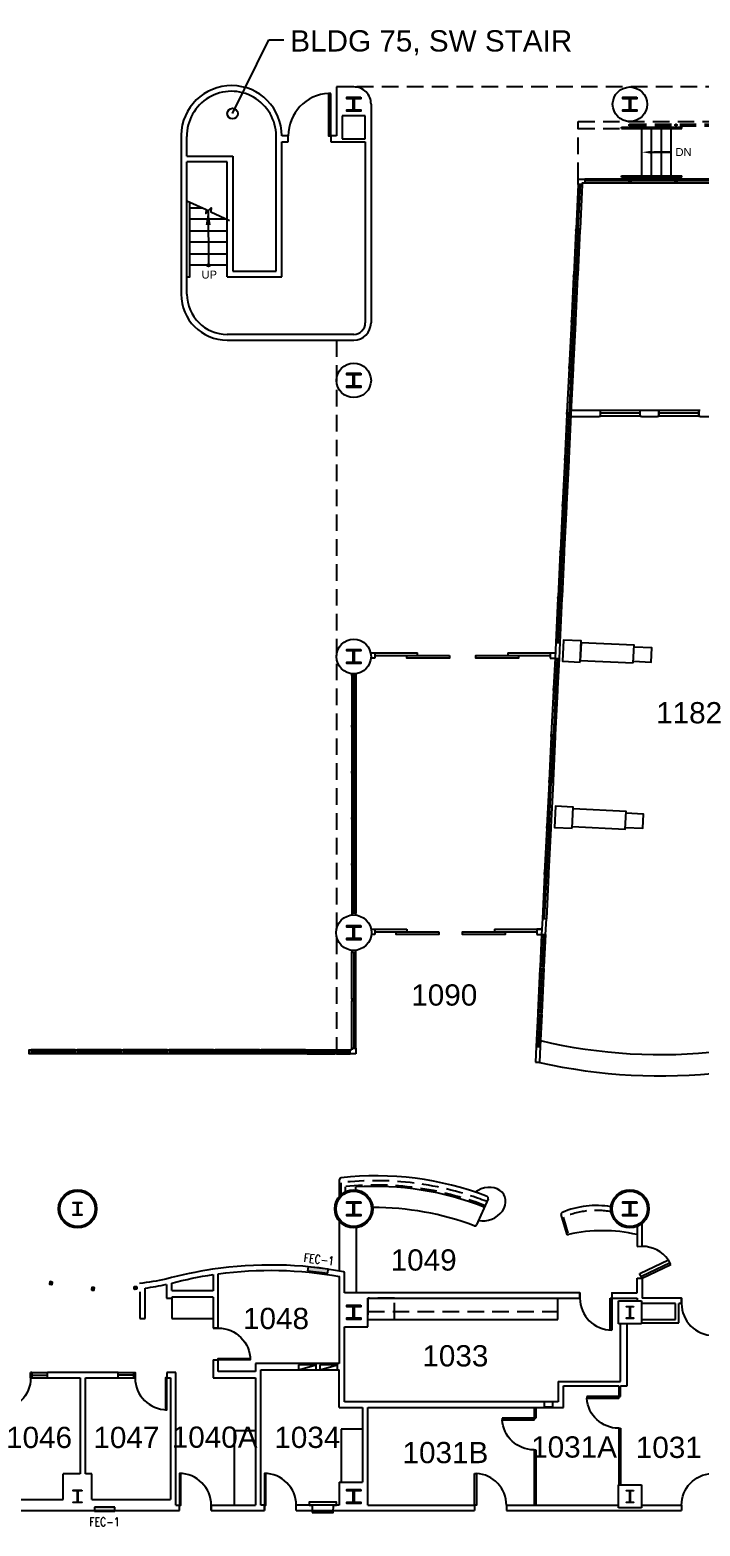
# Model space of a CAD drawing. Header units: inches. Extents: x 283 to 7662, y 1515 to 4754.
# Drawn here: x 4293 to 5050, y 3064 to 4754 of the extents above; entities that cross this region are included whole.
import ezdxf
from ezdxf.enums import TextEntityAlignment as Align

# ---------------------------------------------------------------- set-up
doc = ezdxf.new("R2010")
doc.units = ezdxf.units.IN
doc.header["$LTSCALE"] = 150
doc.header["$MEASUREMENT"] = 0
doc.linetypes.add('HIDDEN2', pattern=[0.1875, 0.125, -0.0625])
doc.layers.get('0').update_dxf_attribs({"linetype": 'CONTINUOUS'})
for name, color, linetype in [('A-ANNO-TEXT', 4, 'CONTINUOUS'), ('A-ANNO-TEXT-STAIR', 4, 'CONTINUOUS'), ('A-COLS', 5, 'CONTINUOUS'), ('A-DOOR', 2, 'CONTINUOUS'), ('A-FLOR-CASE', 3, 'CONTINUOUS'), ('A-FLOR-CASE-UPPR', 3, 'HIDDEN2'), ('A-FLOR-HRAL', 1, 'CONTINUOUS'), ('A-FLOR-STRS', 2, 'CONTINUOUS'), ('A-GLAZ', 2, 'CONTINUOUS'), ('A-GLAZ-SILL', 1, 'CONTINUOUS'), ('A-ROOF-OTLN', 2, 'HIDDEN2'), ('A-WALL-FULL', 6, 'CONTINUOUS'), ('A-WALL-PRHT', 3, 'CONTINUOUS'), ('E-PANL', 2, 'CONTINUOUS'), ('X-EQPM-PROT', 2, 'CONTINUOUS')]:
    doc.layers.add(name, color=color, linetype=linetype)
doc.styles.add('ARIAL', font='arial.ttf')
doc.styles.add('AT', font='ARCHTITL.shx', dxfattribs={"width": 0.9})
doc.styles.add('ROMANS', font='romans')
doc.styles.get("Standard").update_dxf_attribs({"font": 'SIMPLEX.shx', "height": 9})
doc.dimstyles.new('DIM-96', dxfattribs={"dimscale": 96, "dimtxt": 0.18, "dimasz": 0.18, "dimexe": 0.18, "dimexo": 0.0625, "dimgap": 0.09, "dimtad": 0, "dimtih": 1, "dimtoh": 1, "dimdec": 4, "dimzin": 0, "dimdsep": 46, "dimlunit": 4, "dimtxsty": 'Standard', "dimcen": 0.09, "dimadec": 0, "dimazin": 0, "dimtfac": 1, "dimtdec": 4, "dimtofl": 0, "dimtmove": 2, "dimatfit": 3, "dimfxl": 0, "dimtolj": 1, "dimtzin": 0, "dimarcsym": 0})
doc.dimstyles.new('DIM1-4', dxfattribs={"dimscale": 48, "dimtxt": 0.09375, "dimasz": 0.125, "dimexe": 0.125, "dimexo": 0.09375, "dimgap": 0, "dimtad": 1, "dimdec": 6, "dimzin": 7, "dimdsep": 46, "dimlunit": 4, "dimtxsty": 'AT', "dimblk": 'TICK', "dimblk1": 'ARROW', "dimblk2": 'ARROW', "dimsah": 1, "dimcen": 2.25, "dimdle": 1.5, "dimadec": 0, "dimazin": 0, "dimtfac": 1, "dimtdec": 6, "dimtix": 1, "dimtofl": 0, "dimtmove": 2, "dimatfit": 3, "dimldrblk": 'ARROW', "dimfxl": 0, "dimtolj": 1, "dimtzin": 3, "dimarcsym": 0})

# ---------------------------------------------------------------- blocks, each defined once
blk = doc.blocks.new('3DOOR')
blk.add_lwpolyline([(0, 36), (2, 36), (2, 0), (0, 0)], close=True)
blk.add_arc((-0.1, 0), 36.1, 0.0689, 86.658)
blk = doc.blocks.new('DOOR36')
blk.add_lwpolyline([(0, 36), (-1.8, 36), (-1.8, 0), (0, 0)], close=True)
blk.add_arc((0.1, 0), 36.1, 92.903, 179.951)
blk = doc.blocks.new('TRA_FIRE_EXT_CAB')
blk.add_hatch(color=256).paths.add_polyline_path([(-0.25, -1.19), (0.25, -1.19), (0.25, 1.19), (-0.25, 1.19)])
for p, q in [((-0.25, 1.19), (-0.25, -1.19)), ((0.25, 1.19), (-0.25, 1.19)), ((0.25, -1.19), (0.25, 1.19)), ((-0.25, -1.19), (0.25, -1.19))]:
    blk.add_line(p, q)
at = {"color": 0, "linetype": 'ByBlock', "width": 0.8, "flags": 4}
blk.add_attdef('FIRE', text='', height=1, rotation=90, dxfattribs=at).set_placement((1.96, 0.01), align=Align.CENTER)
blk = doc.blocks.new('ARROW')
for p, q in [((0, 0), (-0.75, 0.13)), ((-0.75, 0.13), (-0.75, -0.13)), ((0, 0), (-0.75, 0.06)), ((0, 0), (-1.28, 0)), ((0, 0), (-0.75, -0.13)), ((0, 0), (-0.75, -0.06))]:
    blk.add_line(p, q)
blk = doc.blocks.new('TICK')
for p, q in [((0.99, 0), (-0.99, 0)), ((-0.22, -0.22), (0.22, 0.22))]:
    blk.add_line(p, q)

msp = doc.modelspace()

# ---------------------------------------------------------------- linework, layer by layer
at = {"layer": 'A-ANNO-TEXT'}
msp.add_lwpolyline([(4996.5, 4615.8), (5017.5, 4615.8), (4998, 4615.8)], dxfattribs=at)
msp.add_solid([(4996.5, 4613.8), (4984.5, 4615.8), (4996.5, 4617.8)], dxfattribs=at)
at = {"layer": 'A-COLS'}
for p, q in [((4672, 4657), (4646, 4657)), ((4646, 4657), (4646, 4631)), ((4672, 4631), (4672, 4657)), ((4646, 4631), (4672, 4631)), ((4958, 3292), (4958, 3318)), ((4958, 3318), (4984, 3318)), ((4984, 3318), (4984, 3292)), ((4984, 3292), (4958, 3292)), ((4958, 3110), (4984, 3110)), ((4958, 3084), (4958, 3110)), ((4984, 3110), (4984, 3084)), ((4984, 3084), (4958, 3084))]:
    msp.add_line(p, q, dxfattribs=at)
for points in [[(4666.9, 4678), (4666.9, 4676.3), (4660.2, 4676.3, 0.414214), (4659.5, 4675.6), (4659.5, 4664.4, 0.414214), (4660.2, 4663.7), (4666.9, 4663.7), (4666.9, 4662), (4651.1, 4662), (4651.1, 4663.7), (4657.8, 4663.7, 0.414214), (4658.5, 4664.4), (4658.5, 4675.6, 0.414214), (4657.8, 4676.3), (4651.1, 4676.3), (4651.1, 4678)], [(4978.9, 4678), (4978.9, 4676.3), (4972.2, 4676.3, 0.414214), (4971.5, 4675.6), (4971.5, 4664.4, 0.414214), (4972.2, 4663.7), (4978.9, 4663.7), (4978.9, 4662), (4963.1, 4662), (4963.1, 4663.7), (4969.8, 4663.7, 0.414214), (4970.5, 4664.4), (4970.5, 4675.6, 0.414214), (4969.8, 4676.3), (4963.1, 4676.3), (4963.1, 4678)], [(4666.9, 4366), (4666.9, 4364.3), (4660.2, 4364.3, 0.414214), (4659.5, 4363.6), (4659.5, 4352.4, 0.414214), (4660.2, 4351.7), (4666.9, 4351.7), (4666.9, 4350), (4651.1, 4350), (4651.1, 4351.7), (4657.8, 4351.7, 0.414214), (4658.5, 4352.4), (4658.5, 4363.6, 0.414214), (4657.8, 4364.3), (4651.1, 4364.3), (4651.1, 4366)], [(4666.9, 4054), (4666.9, 4052.3), (4660.2, 4052.3, 0.414214), (4659.5, 4051.6), (4659.5, 4040.4, 0.414214), (4660.2, 4039.7), (4666.9, 4039.7), (4666.9, 4038), (4651.1, 4038), (4651.1, 4039.7), (4657.8, 4039.7, 0.414214), (4658.5, 4040.4), (4658.5, 4051.6, 0.414214), (4657.8, 4052.3), (4651.1, 4052.3), (4651.1, 4054)], [(4666.9, 3742), (4666.9, 3740.3), (4660.2, 3740.3, 0.414214), (4659.5, 3739.6), (4659.5, 3728.4, 0.414214), (4660.2, 3727.7), (4666.9, 3727.7), (4666.9, 3726), (4651.1, 3726), (4651.1, 3727.7), (4657.8, 3727.7, 0.414214), (4658.5, 3728.4), (4658.5, 3739.6, 0.414214), (4657.8, 3740.3), (4651.1, 3740.3), (4651.1, 3742)], [(4352, 3429), (4352, 3428.3), (4348, 3428.3, 0.414214), (4347.2, 3427.5), (4347.2, 3416.5, 0.414214), (4348, 3415.7), (4352, 3415.7), (4352, 3415), (4342, 3415), (4342, 3415.7), (4346, 3415.7, 0.414214), (4346.8, 3416.5), (4346.8, 3427.5, 0.414214), (4346, 3428.3), (4342, 3428.3), (4342, 3429)], [(4666.9, 3430), (4666.9, 3428.3), (4660.2, 3428.3, 0.414214), (4659.5, 3427.6), (4659.5, 3416.4, 0.414214), (4660.2, 3415.7), (4666.9, 3415.7), (4666.9, 3414), (4651.1, 3414), (4651.1, 3415.7), (4657.8, 3415.7, 0.414214), (4658.5, 3416.4), (4658.5, 3427.6, 0.414214), (4657.8, 3428.3), (4651.1, 3428.3), (4651.1, 3430)], [(4978.9, 3430), (4978.9, 3428.3), (4972.2, 3428.3, 0.414214), (4971.5, 3427.6), (4971.5, 3416.4, 0.414214), (4972.2, 3415.7), (4978.9, 3415.7), (4978.9, 3414), (4963.1, 3414), (4963.1, 3415.7), (4969.8, 3415.7, 0.414214), (4970.5, 3416.4), (4970.5, 3427.6, 0.414214), (4969.8, 3428.3), (4963.1, 3428.3), (4963.1, 3430)], [(4666.9, 3313), (4666.9, 3311.3), (4660.2, 3311.3, 0.414214), (4659.5, 3310.6), (4659.5, 3299.4, 0.414214), (4660.2, 3298.7), (4666.9, 3298.7), (4666.9, 3297), (4651.1, 3297), (4651.1, 3298.7), (4657.8, 3298.7, 0.414214), (4658.5, 3299.4), (4658.5, 3310.6, 0.414214), (4657.8, 3311.3), (4651.1, 3311.3), (4651.1, 3313)], [(4975, 3311.8), (4975, 3311.3), (4971.9, 3311.3, 0.414214), (4971.2, 3310.5), (4971.2, 3299.5, 0.414214), (4971.9, 3298.7), (4975, 3298.7), (4975, 3298.2), (4967, 3298.2), (4967, 3298.7), (4970.1, 3298.7, 0.414214), (4970.8, 3299.5), (4970.8, 3310.5, 0.414214), (4970.1, 3311.3), (4967, 3311.3), (4967, 3311.8)], [(4352, 3104), (4352, 3103.3), (4348, 3103.3, 0.414214), (4347.2, 3102.5), (4347.2, 3091.5, 0.414214), (4348, 3090.7), (4352, 3090.7), (4352, 3090), (4342, 3090), (4342, 3090.7), (4346, 3090.7, 0.414214), (4346.8, 3091.5), (4346.8, 3102.5, 0.414214), (4346, 3103.3), (4342, 3103.3), (4342, 3104)], [(4666.9, 3105), (4666.9, 3103.3), (4660.2, 3103.3, 0.414214), (4659.5, 3102.6), (4659.5, 3091.4, 0.414214), (4660.2, 3090.7), (4666.9, 3090.7), (4666.9, 3089), (4651.1, 3089), (4651.1, 3090.7), (4657.8, 3090.7, 0.414214), (4658.5, 3091.4), (4658.5, 3102.6, 0.414214), (4657.8, 3103.3), (4651.1, 3103.3), (4651.1, 3105)], [(4975, 3103.8), (4975, 3103.3), (4971.9, 3103.3, 0.414214), (4971.2, 3102.5), (4971.2, 3091.5, 0.414214), (4971.9, 3090.7), (4975, 3090.7), (4975, 3090.2), (4967, 3090.2), (4967, 3090.7), (4970.1, 3090.7, 0.414214), (4970.8, 3091.5), (4970.8, 3102.5, 0.414214), (4970.1, 3103.3), (4967, 3103.3), (4967, 3103.8)]]:
    msp.add_lwpolyline(points, format="xyb", close=True, dxfattribs=at)
for centre, radius in [((4971, 4670), 19.5), ((4659, 4358), 19.5), ((4659, 4046), 19.5), ((4659, 3734), 20), ((4347, 3422), 21.5), ((4347, 3422), 20), ((4659, 3422), 21.5), ((4659, 3422), 20), ((4971, 3422), 21.5), ((4971, 3422), 20)]:
    msp.add_circle(centre, radius, dxfattribs=at)
at = {"layer": 'A-DOOR'}
for p, q in [((4678.1, 4050), (4731, 4050)), ((4683, 4044), (4678.4, 4044)), ((4683, 4050), (4683, 4044)), ((4683, 4047), (4767, 4047)), ((4731, 4047), (4731, 4050)), ((4833, 4050), (4886.8, 4050)), ((4833, 4050), (4833, 4047)), ((4881, 4050), (4881, 4044)), ((4881, 4044), (4886.5, 4044)), ((4678.6, 3738), (4719, 3738)), ((4719, 3738), (4719, 3735)), ((4818, 3738), (4818, 3735)), ((4818, 3738), (4866, 3738)), ((4683, 3735), (4755, 3735)), ((4982.3, 3349), (5014.5, 3364.4)), ((5017.3, 3359.1), (5014.5, 3364.4)), ((4984.9, 3343.6), (4982, 3348.9)), ((5016.4, 3360.9), (4984, 3345.4)), ((4984.9, 3343.6), (5017.3, 3359.1)), ((4948.8, 3285), (4948.8, 3321)), ((4948.8, 3321), (4950.5, 3321)), ((4950.5, 3321), (4950.5, 3285)), ((4950.5, 3285), (4948.8, 3285))]:
    msp.add_line(p, q, dxfattribs=at)
for points in [[(4767, 4047), (4767, 4044), (4719, 4044), (4719, 4047)], [(4845, 4047), (4845, 4044), (4797, 4044), (4797, 4047), (4881, 4047)], [(4755, 3735), (4755, 3732), (4707, 3732), (4707, 3735)], [(4830, 3735), (4830, 3732), (4782, 3732), (4782, 3735), (4866, 3735)]]:
    msp.add_lwpolyline(points, dxfattribs=at)
for points in [[(4506, 3251.2), (4506, 3253), (4542, 3253), (4542, 3251.2)], [(4448, 3231), (4446.2, 3231), (4446.2, 3195), (4448, 3195)], [(4462, 3087), (4463.7, 3087), (4463.7, 3123), (4462, 3123)], [(4558, 3087), (4559.7, 3087), (4559.7, 3123), (4558, 3123)]]:
    msp.add_lwpolyline(points, close=True, dxfattribs=at)
for centre, start, end in [((4985, 3343.5), 35.3736, 90), ((4950.5, 3321), 180, 270), ((5065.3, 3315), 180, 270), ((4448, 3231), 180, 270), ((4462, 3087), 0, 90), ((4558, 3087), 0, 90)]:
    msp.add_arc(centre, 36, start, end, dxfattribs=at)
at = {"layer": 'A-DOOR', "extrusion": (0, 0, -1)}
for centre, start, end in [((-4506, 3251.2), 90, 180), ((-4258, 3231), 180, 270)]:
    msp.add_arc(centre, 36, start, end, dxfattribs=at)
at = {"layer": 'A-FLOR-CASE'}
for p, q in [((4642.9, 3436.2), (4642.9, 3455)), ((4661.5, 3443.4), (4661.5, 3446.7)), ((4810.8, 3433.3), (4797.7, 3403.8)), ((4893.1, 3415.4), (4899.2, 3394.2)), ((4642.9, 3351.7), (4642.9, 3407.8)), ((4661.9, 3400.7), (4661.9, 3327)), ((4453.4, 3322.2), (4453.4, 3298.2)), ((4889.7, 3297), (4889.7, 3321)), ((4889.7, 3306), (4889.7, 3321)), ((4453.4, 3298.2), (4500, 3298.2)), ((4674.9, 3297), (4889.7, 3297)), ((4548, 3171), (4524, 3171)), ((4524, 3171), (4524, 3087)), ((4668.9, 3173.1), (4644.9, 3173.1)), ((4644.9, 3173.1), (4644.9, 3113.1))]:
    msp.add_line(p, q, dxfattribs=at)
for points in [[(4914.8, 4039.6), (4915.9, 4063.6), (4895.9, 4064.6), (4894.8, 4040.6)], [(4974.8, 4038.7), (4975.8, 4058.7), (4915.8, 4061.6), (4914.9, 4041.6)], [(4905.6, 3852), (4906.8, 3875.9), (4886.8, 3876.9), (4885.7, 3852.9)], [(4612, 3079), (4635.9, 3079), (4636, 3087), (4639.5, 3087), (4639.5, 3090.5), (4608.5, 3090.5), (4608.5, 3087), (4612, 3087)]]:
    msp.add_lwpolyline(points, close=True, dxfattribs=at)
for points in [[(4974.9, 4040.7), (4994.9, 4039.7), (4995.6, 4055.7), (4975.7, 4056.7)], [(4905.7, 3854), (4965.7, 3851), (4966.6, 3871), (4906.7, 3873.9)], [(4965.8, 3853), (4985.7, 3852.1), (4986.5, 3868), (4966.5, 3869)]]:
    msp.add_lwpolyline(points, dxfattribs=at)
for centre, radius, start, end in [((4644.9, 3455), 2, 96.9684, 180), ((4684.1, 3109.6), 349.7, 68.9566, 96.4699), ((4682.1, 3107.7), 339.7, 68.5707, 93.4769), ((4808.9, 3434), 2, 337.6182, 69.4234), ((4680.3, 3096.4), 327.2, 69.45, 89.964), ((4895.1, 3416), 2, 113.4155, 196), ((4932.9, 3327.5), 98.2, 80.165, 113.1549), ((4795.8, 3404.6), 2, 249.6262, 337.6182), ((4901.2, 3394.8), 2, 196, 281.8427), ((4940.2, 3225.7), 171.6, 76.9348, 103.0022)]:
    msp.add_arc(centre, radius, start, end, dxfattribs=at)
msp.add_ellipse((4808.8, 3427.3), major_axis=(-20.5, -9.4), ratio=0.8, start_param=0.805303, end_param=4.977351, dxfattribs=at)
at = {"layer": 'A-FLOR-CASE-UPPR'}
for p, q in [((4644.4, 3451.4), (4644.4, 3437.8)), ((4649.4, 3447), (4649.4, 3441.2)), ((4895.6, 3412.4), (4900.8, 3394.2)), ((4674.9, 3306), (4889.7, 3306))]:
    msp.add_line(p, q, dxfattribs=at)
msp.add_lwpolyline([(4674.9, 3297), (4704.9, 3297), (4704.9, 3321), (4674.9, 3321)], close=True, dxfattribs=at)
for centre, radius, start, end in [((4684.1, 3109.6), 344.2, 68.7796, 96.6232), ((4684, 3109.5), 339.3, 68.808, 95.8537), ((4932.9, 3327.5), 92.7, 79.4963, 113.7441)]:
    msp.add_arc(centre, radius, start, end, dxfattribs=at)
at = {"layer": 'A-FLOR-HRAL'}
for p, q in [((4961.5, 4644), (5029.5, 4644)), ((4961.5, 4642.5), (4961.5, 4644)), ((4961.5, 4642.5), (5029.5, 4642.5)), ((5029.5, 4642.5), (5029.5, 4644)), ((4961.5, 4587.5), (4961.5, 4589)), ((4961.5, 4589), (5029.5, 4589)), ((4961.5, 4587.5), (5029.5, 4587.5)), ((5029.5, 4587.5), (5029.5, 4589))]:
    msp.add_line(p, q, dxfattribs=at)
msp.add_lwpolyline([(4470.5, 4475), (4473.8, 4475), (4473.8, 4559.5)], dxfattribs=at)
at = {"layer": 'A-FLOR-STRS'}
for p, q in [((4984.5, 4589), (4984.5, 4642.5)), ((4995.5, 4589), (4995.5, 4642.5)), ((5006.5, 4589), (5006.5, 4642.5)), ((5017.5, 4589), (5017.5, 4642.5)), ((4984.5, 4585.5), (4984.5, 4587.5)), ((4995.5, 4585.5), (4995.5, 4587.5)), ((5006.5, 4585.5), (5006.5, 4587.5)), ((5017.5, 4585.5), (5017.5, 4587.5)), ((4473.8, 4553), (4487.8, 4553)), ((4516, 4540), (4473.8, 4540)), ((4473.8, 4527), (4516, 4527)), ((4516, 4514), (4473.8, 4514)), ((4473.8, 4501), (4516, 4501)), ((4516, 4488), (4473.8, 4488))]:
    msp.add_line(p, q, dxfattribs=at)
msp.add_lwpolyline([(4470.5, 4561), (4492.2, 4551), (4491.8, 4546.6), (4498, 4552.9), (4497.6, 4548.5), (4518.7, 4538.7)], dxfattribs=at)
msp.add_circle((4494.9, 4488), 1.5, dxfattribs=at)
at = {"layer": 'A-GLAZ'}
for p, q in [((4970, 4583.3), (4920, 4583.3)), ((5022, 4583.3), (4972, 4583.3)), ((5074, 4583.3), (5024, 4583.3)), ((4914.7, 4579.3), (4912.3, 4529.3)), ((4912.2, 4527.3), (4909.8, 4477.4)), ((4909.7, 4475.4), (4907.3, 4425.5)), ((4907.2, 4423.5), (4904.7, 4373.5)), ((4904.6, 4371.5), (4902.2, 4321.6)), ((4902.1, 4319.6), (4899.7, 4269.6)), ((4982.7, 4320.8), (4937.8, 4320.8)), ((5048.7, 4320.8), (5003.8, 4320.8)), ((4899.6, 4267.6), (4897.1, 4217.7)), ((4897, 4215.7), (4894.6, 4165.8)), ((4894.5, 4163.8), (4892.1, 4113.8)), ((4892, 4111.8), (4889.5, 4061.9)), ((4887.3, 4062), (4886.4, 4044)), ((4887.3, 4062), (4891.8, 4061.8)), ((4891.8, 4061.8), (4890.9, 4043.8)), ((4886.4, 4044), (4890.9, 4043.8)), ((4888.7, 4043.9), (4887, 4009.6)), ((4659, 4024.6), (4659, 3968.3)), ((4886.9, 4007.6), (4884.5, 3957.6)), ((4659, 3966.3), (4659, 3916.3)), ((4884.4, 3955.6), (4881.9, 3905.7)), ((4659, 3914.3), (4659, 3864.3)), ((4881.8, 3903.7), (4879.4, 3853.8)), ((4659, 3862.3), (4659, 3812.3)), ((4879.3, 3851.8), (4876.9, 3801.8)), ((4659, 3810.3), (4659, 3755.9)), ((4876.8, 3799.8), (4874.3, 3749.9)), ((4678.6, 3738), (4683, 3738)), ((4683, 3738), (4683, 3732)), ((4871.5, 3738), (4866, 3738)), ((4866, 3738), (4866, 3732)), ((4872.1, 3750), (4871.2, 3732)), ((4872.1, 3750), (4876.6, 3749.8)), ((4875.7, 3731.8), (4876.6, 3749.8)), ((4683, 3732), (4678.9, 3732)), ((4866, 3732), (4871.2, 3732)), ((4871.2, 3732), (4875.7, 3731.8)), ((4873.5, 3731.9), (4871.7, 3695.6)), ((4659, 3712.1), (4659, 3658.8)), ((4871.6, 3693.6), (4869.2, 3643.7)), ((4661.3, 3658.8), (4656.8, 3658.8)), ((4656.8, 3658.8), (4656.8, 3656.8)), ((4661.3, 3656.8), (4656.8, 3656.8)), ((4659, 3656.8), (4659, 3603.5)), ((4869.1, 3641.7), (4867.3, 3605.4)), ((4654.8, 3597), (4654.8, 3601.5)), ((4656.8, 3601.5), (4654.8, 3601.5)), ((4656.8, 3603.5), (4661.3, 3603.5)), ((4656.8, 3603.5), (4656.8, 3601.5)), ((4661.3, 3603.5), (4661.3, 3597)), ((4865.1, 3605.5), (4864.2, 3587.5)), ((4865.1, 3605.5), (4869.6, 3605.2)), ((4869.6, 3605.2), (4868.7, 3587.5)), ((4344.4, 3599.2), (4294.4, 3599.2)), ((4396.4, 3599.2), (4346.4, 3599.2)), ((4448.4, 3599.2), (4398.4, 3599.2)), ((4500.4, 3599.2), (4450.4, 3599.2)), ((4552.4, 3599.2), (4502.4, 3599.2)), ((4604.4, 3599.2), (4554.4, 3599.2)), ((4606.4, 3599.2), (4637.5, 3599.2)), ((4639.5, 3599.2), (4654.8, 3599.2)), ((4661.3, 3597), (4654.8, 3597)), ((4864.2, 3587.5), (4868.7, 3587.5)), ((4295.2, 3234), (4313.2, 3234)), ((4410.7, 3234), (4392.8, 3234))]:
    msp.add_line(p, q, dxfattribs=at)
for points in [[(4912.5, 4585.5), (4920, 4585.5), (4920, 4581), (4917, 4581), (4917, 4579.2), (4912.5, 4579.4)], [(4972, 4581), (4970, 4581), (4970, 4585.5), (4972, 4585.5)], [(5024, 4581), (5022, 4581), (5022, 4585.5), (5024, 4585.5)], [(4910, 4527.5), (4910.1, 4529.4), (4914.6, 4529.2), (4914.5, 4527.2)], [(4907.4, 4475.5), (4907.5, 4477.5), (4912, 4477.3), (4911.9, 4475.3)], [(4904.9, 4423.6), (4905, 4425.6), (4909.5, 4425.4), (4909.4, 4423.4)], [(4902.4, 4371.6), (4902.5, 4373.6), (4907, 4373.4), (4906.9, 4371.4)], [(4899.8, 4319.7), (4899.9, 4321.7), (4904.4, 4321.5), (4904.3, 4319.5)], [(4897.3, 4267.8), (4897.4, 4269.8), (4901.9, 4269.5), (4901.8, 4267.5)], [(4894.8, 4215.8), (4894.9, 4217.8), (4899.4, 4217.6), (4899.3, 4215.6)], [(4892.3, 4163.9), (4892.4, 4165.9), (4896.9, 4165.7), (4896.8, 4163.7)], [(4889.7, 4111.9), (4889.8, 4113.9), (4894.3, 4113.7), (4894.2, 4111.7)], [(4884.7, 4007.7), (4884.7, 4009.7), (4889.2, 4009.5), (4889.1, 4007.5)], [(4656.8, 3968.3), (4661.3, 3968.3), (4661.3, 3966.3), (4656.8, 3966.3)], [(4882.1, 3955.8), (4882.2, 3957.8), (4886.7, 3957.5), (4886.6, 3955.5)], [(4656.8, 3916.3), (4661.3, 3916.3), (4661.3, 3914.3), (4656.8, 3914.3)], [(4879.6, 3903.8), (4879.7, 3905.8), (4884.2, 3905.6), (4884.1, 3903.6)], [(4656.8, 3864.3), (4661.3, 3864.3), (4661.3, 3862.3), (4656.8, 3862.3)], [(4877.1, 3851.9), (4877.2, 3853.9), (4881.7, 3853.7), (4881.6, 3851.7)], [(4656.8, 3812.3), (4661.3, 3812.3), (4661.3, 3810.3), (4656.8, 3810.3)], [(4874.5, 3799.9), (4874.6, 3801.9), (4879.1, 3801.7), (4879, 3799.7)], [(4869.5, 3695.7), (4869.4, 3693.7), (4873.8, 3693.5), (4873.9, 3695.5)], [(4866.9, 3643.8), (4866.8, 3641.8), (4871.3, 3641.5), (4871.4, 3643.5)], [(4294.4, 3597), (4292.4, 3597), (4292.4, 3601.5), (4294.4, 3601.5)], [(4346.4, 3597), (4344.4, 3597), (4344.4, 3601.5), (4346.4, 3601.5)], [(4398.4, 3597), (4396.4, 3597), (4396.4, 3601.5), (4398.4, 3601.5)], [(4450.4, 3597), (4448.4, 3597), (4448.4, 3601.5), (4450.4, 3601.5)], [(4502.4, 3597), (4500.4, 3597), (4500.4, 3601.5), (4502.4, 3601.5)], [(4554.4, 3597), (4552.4, 3597), (4552.4, 3601.5), (4554.4, 3601.5)], [(4606.4, 3597), (4604.4, 3597), (4604.4, 3601.5), (4606.4, 3601.5)], [(4639.5, 3597), (4637.5, 3597), (4637.5, 3601.5), (4639.5, 3601.5)]]:
    msp.add_lwpolyline(points, close=True, dxfattribs=at)
for points in [[(4661.3, 4026.6), (4661.3, 4024.6), (4656.8, 4024.6), (4656.8, 4026.6)], [(4661.3, 3753.9), (4661.3, 3755.9), (4656.8, 3755.9), (4656.8, 3753.9)], [(4656.8, 3714.1), (4656.8, 3712.1), (4661.3, 3712.1), (4661.3, 3714.1)], [(4661.3, 3656.8), (4661.3, 3658.8)]]:
    msp.add_lwpolyline(points, dxfattribs=at)
at = {"layer": 'A-GLAZ-SILL'}
for p, q in [((4970, 4585.5), (4920, 4585.5)), ((5022, 4585.5), (4972, 4585.5)), ((5074, 4585.5), (5024, 4585.5)), ((4912.5, 4579.4), (4910.1, 4529.4)), ((4917, 4579.2), (4914.6, 4529.2)), ((4970, 4581), (4920, 4581)), ((5022, 4581), (4972, 4581)), ((5074, 4581), (5024, 4581)), ((4910, 4527.5), (4907.5, 4477.5)), ((4914.5, 4527.2), (4912, 4477.3)), ((4907.4, 4475.5), (4905, 4425.6)), ((4911.9, 4475.3), (4909.5, 4425.4)), ((4904.9, 4423.6), (4902.5, 4373.6)), ((4909.4, 4423.4), (4907, 4373.4)), ((4902.4, 4371.6), (4899.9, 4321.7)), ((4906.9, 4371.4), (4904.4, 4321.5)), ((4899.8, 4319.7), (4897.4, 4269.8)), ((4904.3, 4319.5), (4901.9, 4269.5)), ((4982.7, 4323.9), (4937.8, 4323.9)), ((4982.7, 4317.7), (4937.8, 4317.7)), ((5048.7, 4323.9), (5003.8, 4323.9)), ((5048.7, 4317.7), (5003.8, 4317.7)), ((4897.3, 4267.8), (4894.9, 4217.8)), ((4901.8, 4267.5), (4899.4, 4217.6)), ((4894.8, 4215.8), (4892.4, 4165.9)), ((4899.3, 4215.6), (4896.9, 4165.7)), ((4892.3, 4163.9), (4889.8, 4113.9)), ((4896.8, 4163.7), (4894.3, 4113.7)), ((4889.7, 4111.9), (4887.3, 4062)), ((4894.2, 4111.7), (4891.8, 4061.8)), ((4886.4, 4044), (4884.7, 4009.7)), ((4890.9, 4043.8), (4889.2, 4009.5)), ((4656.8, 4024.6), (4656.8, 3968.3)), ((4661.3, 4024.6), (4661.3, 3968.3)), ((4884.7, 4007.7), (4882.2, 3957.8)), ((4889.1, 4007.5), (4886.7, 3957.5)), ((4656.8, 3966.3), (4656.8, 3916.3)), ((4661.3, 3966.3), (4661.3, 3916.3)), ((4882.1, 3955.8), (4879.7, 3905.8)), ((4886.6, 3955.5), (4884.2, 3905.6)), ((4656.8, 3914.3), (4656.8, 3864.3)), ((4661.3, 3914.3), (4661.3, 3864.3)), ((4879.6, 3903.8), (4877.2, 3853.9)), ((4884.1, 3903.6), (4881.7, 3853.7)), ((4656.8, 3862.3), (4656.8, 3812.3)), ((4661.3, 3862.3), (4661.3, 3812.3)), ((4877.1, 3851.9), (4874.6, 3801.9)), ((4881.6, 3851.7), (4879.1, 3801.7)), ((4656.8, 3810.3), (4656.8, 3755.9)), ((4661.3, 3810.3), (4661.3, 3755.9)), ((4874.5, 3799.9), (4872.1, 3750)), ((4879, 3799.7), (4876.6, 3749.8)), ((4871.2, 3732), (4869.5, 3695.7)), ((4875.7, 3731.8), (4873.9, 3695.5)), ((4656.8, 3658.8), (4656.8, 3712.2)), ((4661.3, 3658.8), (4661.3, 3712.1)), ((4869.4, 3693.7), (4866.9, 3643.8)), ((4873.8, 3693.5), (4871.4, 3643.5)), ((4656.8, 3603.5), (4656.8, 3656.8)), ((4661.3, 3603.5), (4661.3, 3656.8)), ((4866.8, 3641.8), (4865.1, 3605.5)), ((4871.3, 3641.5), (4869.6, 3605.2)), ((4344.4, 3601.5), (4294.4, 3601.5)), ((4396.4, 3601.5), (4346.4, 3601.5)), ((4448.4, 3601.5), (4398.4, 3601.5)), ((4500.4, 3601.5), (4450.4, 3601.5)), ((4552.4, 3601.5), (4502.4, 3601.5)), ((4604.4, 3601.5), (4554.4, 3601.5)), ((4606.4, 3601.5), (4637.5, 3601.5)), ((4639.5, 3601.5), (4654.8, 3601.5)), ((4344.4, 3597), (4294.4, 3597)), ((4396.4, 3597), (4346.4, 3597)), ((4448.4, 3597), (4398.4, 3597)), ((4500.4, 3597), (4450.4, 3597)), ((4552.4, 3597), (4502.4, 3597)), ((4604.4, 3597), (4554.4, 3597)), ((4606.4, 3597), (4637.5, 3597)), ((4639.5, 3597), (4654.8, 3597)), ((4295.2, 3237), (4313.2, 3237)), ((4295.2, 3231), (4313.2, 3231)), ((4392.8, 3237), (4410.7, 3237)), ((4392.8, 3231), (4410.7, 3231))]:
    msp.add_line(p, q, dxfattribs=at)
at = {"layer": 'A-ROOF-OTLN'}
for p, q in [((7465.8, 4689.5), (4659.7, 4689.5)), ((4912.5, 4585.5), (4912.5, 4650.5)), ((4912.5, 4650.5), (7362.8, 4650.5)), ((4912.5, 4642.5), (5017.5, 4642.5)), ((4971, 4647.5), (7362.8, 4647.5)), ((4971, 4645.5), (7362.8, 4645.5)), ((4971, 4645.5), (4971, 4644)), ((4639.5, 4403.5), (4639.5, 3601.5))]:
    msp.add_line(p, q, dxfattribs=at)
for centre in [(4971, 4646.5), (5023, 4646.5)]:
    msp.add_circle(centre, 1, dxfattribs=at)
at = {"layer": 'A-WALL-FULL'}
for p, q in [((4659, 4689.5), (4639.5, 4689.5)), ((4639.5, 4689.5), (4639.5, 4634.2)), ((4678.5, 4670), (4678.5, 4423)), ((4464, 4635.1), (4464, 4455.5)), ((4470.5, 4611.5), (4470.5, 4633.4)), ((4571.2, 4481.5), (4571.2, 4634.2)), ((4585, 4634.2), (4577.7, 4634.2)), ((4585, 4627.7), (4585, 4634.2)), ((4639.5, 4634.2), (4633, 4634.2)), ((4633, 4634.2), (4633, 4627.7)), ((4577.7, 4475), (4577.7, 4627.7)), ((4577.7, 4627.7), (4585, 4627.7)), ((4633, 4627.7), (4672, 4627.7)), ((4672, 4627.7), (4672, 4423)), ((4470.5, 4611.5), (4522.5, 4611.5)), ((4516, 4605), (4470.5, 4605)), ((4470.5, 4455.5), (4470.5, 4605)), ((4516, 4475), (4516, 4605)), ((4522.5, 4611.5), (4522.5, 4481.5)), ((4522.5, 4481.5), (4571.2, 4481.5)), ((4516, 4475), (4577.7, 4475)), ((4659, 4410), (4516, 4410)), ((4516, 4403.5), (4659, 4403.5)), ((4904.2, 4317.1), (4936.2, 4317.1)), ((4936.2, 4323.9), (4904.5, 4323.9)), ((4937.8, 4323.9), (4936.2, 4323.9)), ((4936.2, 4317.7), (4937.8, 4317.7)), ((4936.2, 4317.1), (4936.2, 4317.7)), ((4937.8, 4317.7), (4937.8, 4323.9)), ((4984.2, 4323.9), (4982.7, 4323.9)), ((4982.7, 4317.7), (4982.7, 4323.9)), ((4982.7, 4317.7), (4984.2, 4317.7)), ((5002.2, 4323.9), (4984.2, 4323.9)), ((4984.2, 4317.7), (4984.2, 4317.1)), ((4984.2, 4317.1), (5002.2, 4317.1)), ((5003.8, 4323.9), (5002.2, 4323.9)), ((5002.2, 4317.7), (5003.8, 4317.7)), ((5002.2, 4317.1), (5002.2, 4317.7)), ((5050.2, 4323.9), (5048.7, 4323.9)), ((5048.7, 4317.7), (5050.2, 4317.7)), ((5050.2, 4317.7), (5050.2, 4317.1)), ((5050.2, 4317.1), (5068.2, 4317.1)), ((4683, 3738), (4683, 3732)), ((4818, 3738), (4871.5, 3738)), ((4866, 3738), (4866, 3732)), ((4683, 3732), (4678.9, 3732)), ((4866, 3732), (4871.2, 3732)), ((4979, 3402), (4979, 3379.5)), ((4985, 3379.8), (4985, 3405.6)), ((4979, 3379.5), (4985, 3379.8)), ((4500, 3347.7), (4500, 3329.5)), ((4506, 3329.5), (4506, 3348.5)), ((4648.7, 3350.6), (4647.4, 3350.9)), ((4648.7, 3327), (4648.7, 3350.6)), ((4423.4, 3298.2), (4423.4, 3332.5)), ((4447.4, 3336.5), (4447.4, 3321)), ((4453.4, 3329.6), (4453.4, 3338.1)), ((4642.7, 3345.6), (4642.7, 3247.2)), ((4979, 3343.5), (4985, 3343.5)), ((4979, 3327), (4979, 3343.5)), ((4985, 3343.5), (4985, 3321)), ((4417.4, 3328.3), (4417.4, 3298.2)), ((4447.4, 3321), (4453.4, 3321)), ((4500, 3329.5), (4453.4, 3329.5)), ((4453.4, 3322.2), (4453.4, 3321)), ((4500, 3322.2), (4453.4, 3322.2)), ((4500, 3322.2), (4500, 3287.2)), ((4506, 3287.2), (4506, 3329.5)), ((4914.5, 3327), (4648.7, 3327)), ((4674.9, 3288.8), (4674.9, 3321)), ((4674.9, 3321), (4914.5, 3321)), ((4677.8, 3321), (4686.9, 3321)), ((4722.9, 3321), (4789, 3321)), ((4950.5, 3327), (4979, 3327)), ((4950.5, 3321), (4979, 3321)), ((4979, 3321), (4979, 3318)), ((5022.4, 3315), (4984, 3315)), ((5029.3, 3321), (4985, 3321)), ((5022.4, 3297), (5022.4, 3315)), ((5026.4, 3293), (5026.4, 3315)), ((5029.3, 3315), (5026.4, 3315)), ((4417.4, 3298.2), (4423.4, 3298.2)), ((4984, 3297), (5022.4, 3297)), ((4648.7, 3288.8), (4674.9, 3288.8)), ((4648.7, 3204), (4648.7, 3288.8)), ((4960.4, 3227), (4960.4, 3292)), ((4967.7, 3222), (4967.7, 3292)), ((4984, 3293), (5026.4, 3293)), ((4500, 3251.2), (4500, 3231)), ((4500, 3251.2), (4506, 3251.2)), ((4506, 3238.3), (4506, 3251.2)), ((4548, 3247.2), (4548, 3238.3)), ((4642.7, 3247.2), (4548, 3247.2)), ((4294, 3231), (4294, 3237)), ((4295.2, 3237), (4294, 3237)), ((4294, 3231), (4295.2, 3231)), ((4295.2, 3231), (4295.2, 3237)), ((4392.8, 3237), (4313.2, 3237)), ((4313.2, 3231), (4313.2, 3237)), ((4313.2, 3231), (4350, 3231)), ((4350, 3231), (4350, 3122.7)), ((4356, 3231), (4392.8, 3231)), ((4356, 3122.7), (4356, 3231)), ((4392.8, 3231), (4392.8, 3237)), ((4410.7, 3237), (4412, 3237)), ((4410.7, 3231), (4410.7, 3237)), ((4410.8, 3231), (4412, 3231)), ((4458, 3237), (4448, 3237)), ((4448, 3237), (4448, 3231)), ((4448, 3231), (4452, 3231)), ((4452, 3231), (4452, 3093.5)), ((4458, 3087), (4458, 3237)), ((4500, 3231), (4548, 3231)), ((4548, 3238.3), (4506, 3238.3)), ((4548, 3231), (4548, 3087)), ((4554, 3238.3), (4554, 3240)), ((4554, 3240), (4642.7, 3240)), ((4554, 3087), (4554, 3238.3)), ((4642.7, 3197.6), (4642.7, 3240)), ((4890, 3227), (4960.4, 3227)), ((4890, 3227), (4890, 3204)), ((4895.9, 3222), (4958.4, 3222)), ((4895.9, 3197.6), (4895.9, 3222)), ((4958.4, 3222), (4958.4, 3210)), ((4960.4, 3210), (4960.4, 3222)), ((4960.5, 3222), (4967.7, 3222)), ((4642.7, 3197.6), (4668.9, 3197.6)), ((4890, 3204), (4648.7, 3204)), ((4668.9, 3197.6), (4668.9, 3113.1)), ((4674.9, 3087), (4674.9, 3197.6)), ((4674.9, 3197.6), (4895.9, 3197.6)), ((4862.7, 3197.6), (4862.7, 3185.6)), ((4864.7, 3197.6), (4864.7, 3185.6)), ((4958.4, 3210), (4960.4, 3210)), ((4862.7, 3185.6), (4864.7, 3185.6)), ((4958.4, 3174), (4960.4, 3174)), ((4958.4, 3174), (4958.4, 3110)), ((4960.4, 3174), (4960.4, 3110)), ((4862.7, 3149.6), (4864.7, 3149.6)), ((4862.7, 3149.6), (4862.7, 3087)), ((4864.7, 3149.6), (4864.7, 3087)), ((4330.9, 3093.5), (4330.9, 3122.7)), ((4350, 3122.7), (4330.9, 3122.7)), ((4363.1, 3122.7), (4356, 3122.7)), ((4363.1, 3093.5), (4363.1, 3122.7)), ((4642.7, 3113.1), (4668.9, 3113.1)), ((4642.7, 3113.1), (4642.7, 3087)), ((3880, 3081), (4462, 3081)), ((4254, 3093.5), (4330.9, 3093.5)), ((4363.1, 3093.5), (4452, 3093.5)), ((4458, 3087), (4462, 3087)), ((4462, 3081), (4462, 3087)), ((4498, 3087), (4548, 3087)), ((4498, 3081), (4558, 3081)), ((4558, 3087), (4554, 3087)), ((4642.7, 3087), (4594, 3087)), ((4594, 3081), (4594, 3087)), ((4594, 3081), (4642.7, 3081)), ((4594, 3081), (4795.5, 3081)), ((4674.9, 3087), (4795.5, 3087)), ((4795.5, 3087), (4795.5, 3081)), ((4831.5, 3087), (4958, 3087)), ((4831.5, 3087), (4831.5, 3081)), ((4831.5, 3081), (5029.3, 3081)), ((4984, 3087), (5029.3, 3087)), ((5029.3, 3087), (5029.3, 3081))]:
    msp.add_line(p, q, dxfattribs=at)
for points in [[(5003.8, 4317.7), (5003.7, 4317.7), (5003.7, 4323.9), (5003.8, 4323.9)], [(5048.7, 4317.7), (5048.7, 4317.7), (5048.7, 4323.9), (5048.7, 4323.9)], [(4914.5, 3327), (4914.5, 3327), (4914.5, 3321), (4914.5, 3321)], [(5029.3, 3321), (5029.3, 3321), (5029.3, 3315), (5029.3, 3315)], [(4500, 3287.2), (4500, 3287.2), (4506, 3287.2), (4506, 3287.2)], [(4295.2, 3237), (4295.2, 3237), (4295.2, 3231), (4295.2, 3231)], [(4412, 3237), (4412, 3237), (4412, 3231), (4412, 3231)], [(4498, 3081), (4498, 3081), (4498, 3087), (4498, 3087)], [(4558, 3081), (4558, 3081), (4558, 3087), (4558, 3087)]]:
    msp.add_lwpolyline(points, close=True, dxfattribs=at)
msp.add_lwpolyline([(4950.5, 3327), (4950.5, 3327), (4950.5, 3321)], dxfattribs=at)
for centre, radius, start, end in [((4520.9, 4634.2), 56.9, 0, 179.1264), ((4520.9, 4634.2), 50.4, 0, 180.9283), ((4659.4, 4670.4), 19.1, 358.8774, 91.1226), ((4516, 4455.5), 52, 180, 270), ((4516, 4455.5), 45.5, 180, 270), ((4659, 4423), 19.5, 270, 0), ((4659, 4423), 13, 270, 0), ((4565.1, 2912.8), 445.7, 98.4549, 105.4072), ((4565.1, 2912.8), 445.7, 79.3613, 98.4549), ((4394.2, 3569.2), 238.5, 277.025, 282.8811)]:
    msp.add_arc(centre, radius, start, end, dxfattribs=at)
at = {"layer": 'A-WALL-FULL', "extrusion": (0, 0, -1)}
for centre, radius, start, end in [((-4565.1, 2912.8), 439.7, 75.2835, 81.487), ((-4565.1, 2912.8), 439.7, 82.2767, 100.1726), ((-4372, 3700.5), 365.7, 258.2044, 262.931)]:
    msp.add_arc(centre, radius, start, end, dxfattribs=at)
at = {"layer": 'A-WALL-PRHT'}
for points in [[(4318.6, 3338.7, 0.414214), (4318.2, 3339.3), (4316.2, 3339.7, 0.414214), (4315.6, 3339.3), (4315.2, 3337.3, 0.414214), (4315.6, 3336.7), (4317.6, 3336.3, 0.414214), (4318.2, 3336.7)], [(4318.3, 3338.7, 0.414214), (4318.1, 3339), (4316.2, 3339.4, 0.414214), (4315.9, 3339.2), (4315.5, 3337.3, 0.414214), (4315.7, 3337), (4317.6, 3336.6, 0.414214), (4317.9, 3336.8)], [(4365.4, 3330.1, 0.414214), (4365.9, 3330.6), (4366, 3332.6, 0.414214), (4365.5, 3333.1), (4363.5, 3333.2, 0.414214), (4363, 3332.8), (4362.9, 3330.8, 0.414214), (4363.4, 3330.2)], [(4365.4, 3330.4, 0.414214), (4365.6, 3330.6), (4365.7, 3332.6, 0.414214), (4365.5, 3332.9), (4363.5, 3333, 0.414214), (4363.2, 3332.8), (4363.1, 3330.8, 0.414214), (4363.4, 3330.5)], [(4413.5, 3331.2), (4411.6, 3331, -0.414214), (4411, 3331.5), (4410.8, 3333.4, -0.414214), (4411.2, 3334), (4413.2, 3334.2, -0.414214), (4413.8, 3333.8), (4414, 3331.8, -0.414214)], [(4413.5, 3333.7, 0.414214), (4413.3, 3334), (4411.3, 3333.7, 0.414214), (4411, 3333.5), (4411.2, 3331.5, 0.414214), (4411.5, 3331.3), (4413.5, 3331.5, 0.414214), (4413.7, 3331.7)]]:
    msp.add_lwpolyline(points, format="xyb", close=True, dxfattribs=at)
for centre, radius, start, end in [((5005.6, 4184.8), 588.6, 256.6675, 276.682), ((5005.2, 4191.5), 619.3, 257.2697, 276.6523)]:
    msp.add_arc(centre, radius, start, end, dxfattribs=at)
at = {"layer": 'E-PANL'}
for p, q in [((4596.7, 3240), (4616.7, 3245.7)), ((4620.7, 3240), (4640.7, 3245.7))]:
    msp.add_line(p, q, dxfattribs=at)
for points in [[(4596.7, 3245.7), (4596.7, 3240), (4616.7, 3240), (4616.7, 3245.7)], [(4620.7, 3245.7), (4620.7, 3240), (4640.7, 3240), (4640.7, 3245.7)], [(4874, 3204), (4874, 3198.2), (4884, 3198.2), (4884, 3204)]]:
    msp.add_lwpolyline(points, close=True, dxfattribs=at)

# ---------------------------------------------------------------- block references
at = {"layer": 'A-DOOR', "xscale": 1.333333333333258, "yscale": 1.333333333333258, "zscale": 1.333333333333258}
msp.add_blockref('DOOR36', (4633, 4634.2), dxfattribs=at)
at = {"layer": 'A-DOOR', "xscale": -1, "rotation": 90}
for p in [(4958.4, 3210), (4862.7, 3185.6)]:
    msp.add_blockref('3DOOR', p, dxfattribs=at)
at = {"layer": 'A-DOOR'}
msp.add_blockref('3DOOR', (4795.5, 3087), dxfattribs=at)
at = {"layer": 'A-DOOR', "xscale": -1}
msp.add_blockref('3DOOR', (5065.3, 3087), dxfattribs=at)
at = {"layer": 'X-EQPM-PROT'}
ref = msp.add_blockref('TRA_FIRE_EXT_CAB', (4618.5, 3352.9), dxfattribs=dict(at, xscale=9.59999999999954, yscale=9.59999999999954, zscale=9.59999999999954, rotation=263.3079116296814))
ref.add_attrib('FIRE', 'FEC-1', dxfattribs={"layer": '0', "color": 0, "linetype": 'ByBlock', "height": 9.6, "rotation": 353.3079, "style": 'ROMANS', "width": 0.8}).set_placement((4619.2, 3360.1), align=Align.CENTER)
ref = msp.add_blockref('TRA_FIRE_EXT_CAB', (4377.6, 3082.6), dxfattribs=dict(at, xscale=9.599999999999454, yscale=9.599999999999454, zscale=9.599999999999454, rotation=270))
ref.add_attrib('FIRE', 'FEC-1', dxfattribs={"layer": '0', "color": 0, "linetype": 'ByBlock', "height": 9.6, "style": 'ROMANS', "width": 0.8}).set_placement((4377.4, 3063.5), align=Align.CENTER)

# ---------------------------------------------------------------- texts
at = {"layer": 'A-ANNO-TEXT', "style": 'ARIAL'}
for s, p in [('1182', (5000.6, 3970.5)), ('1090', (4724, 3651.6)), ('1049', (4700.7, 3352.2)), ('1048', (4533.9, 3286.1)), ('1033', (4736.5, 3243.9)), ('1046', (4266.2, 3151.7)), ('1047', (4364.9, 3151.7)), ('1040A', (4453.4, 3152)), ('1034', (4569.3, 3151.8)), ('1031A', (4859.4, 3140.9)), ('1031', (4977.6, 3140.5)), ('1031B', (4714.1, 3134.6))]:
    msp.add_text(s, height=24, dxfattribs=at).set_placement(p)
at = {"layer": 'A-ANNO-TEXT', "char_height": 9, "width": 20.575, "attachment_point": 8, "style": 'ARIAL'}
for s, insert in [('DN', (5031.6, 4611.5)), ('UP', (4495.8, 4472.9))]:
    msp.add_mtext(s, dxfattribs=dict(at, insert=insert))
at = {"layer": 'A-ANNO-TEXT-STAIR', "style": 'ARIAL'}
msp.add_text('BLDG 75, SW STAIR', height=24, dxfattribs=at).set_placement((4587.3, 4729.6))

# ---------------------------------------------------------------- leaders
at = {"layer": 'A-ANNO-TEXT-STAIR'}
msp.add_leader([(4522.1, 4659.4), (4563.1, 4742.7), (4580.1, 4742.7)], dimstyle='DIM1-4', override={"dimscale": 96, "dimgap": 0, "dimtad": 0, "dimldrblk": 'DotBlank'}, dxfattribs=at)
at = {"layer": 'A-FLOR-STRS'}
msp.add_leader([(4494.5, 4550.9), (4494.9, 4488)], dimstyle='DIM-96', override={"dimgap": 0.09, "dimtad": 0}, dxfattribs=at)

doc.saveas('drawing.dxf')
